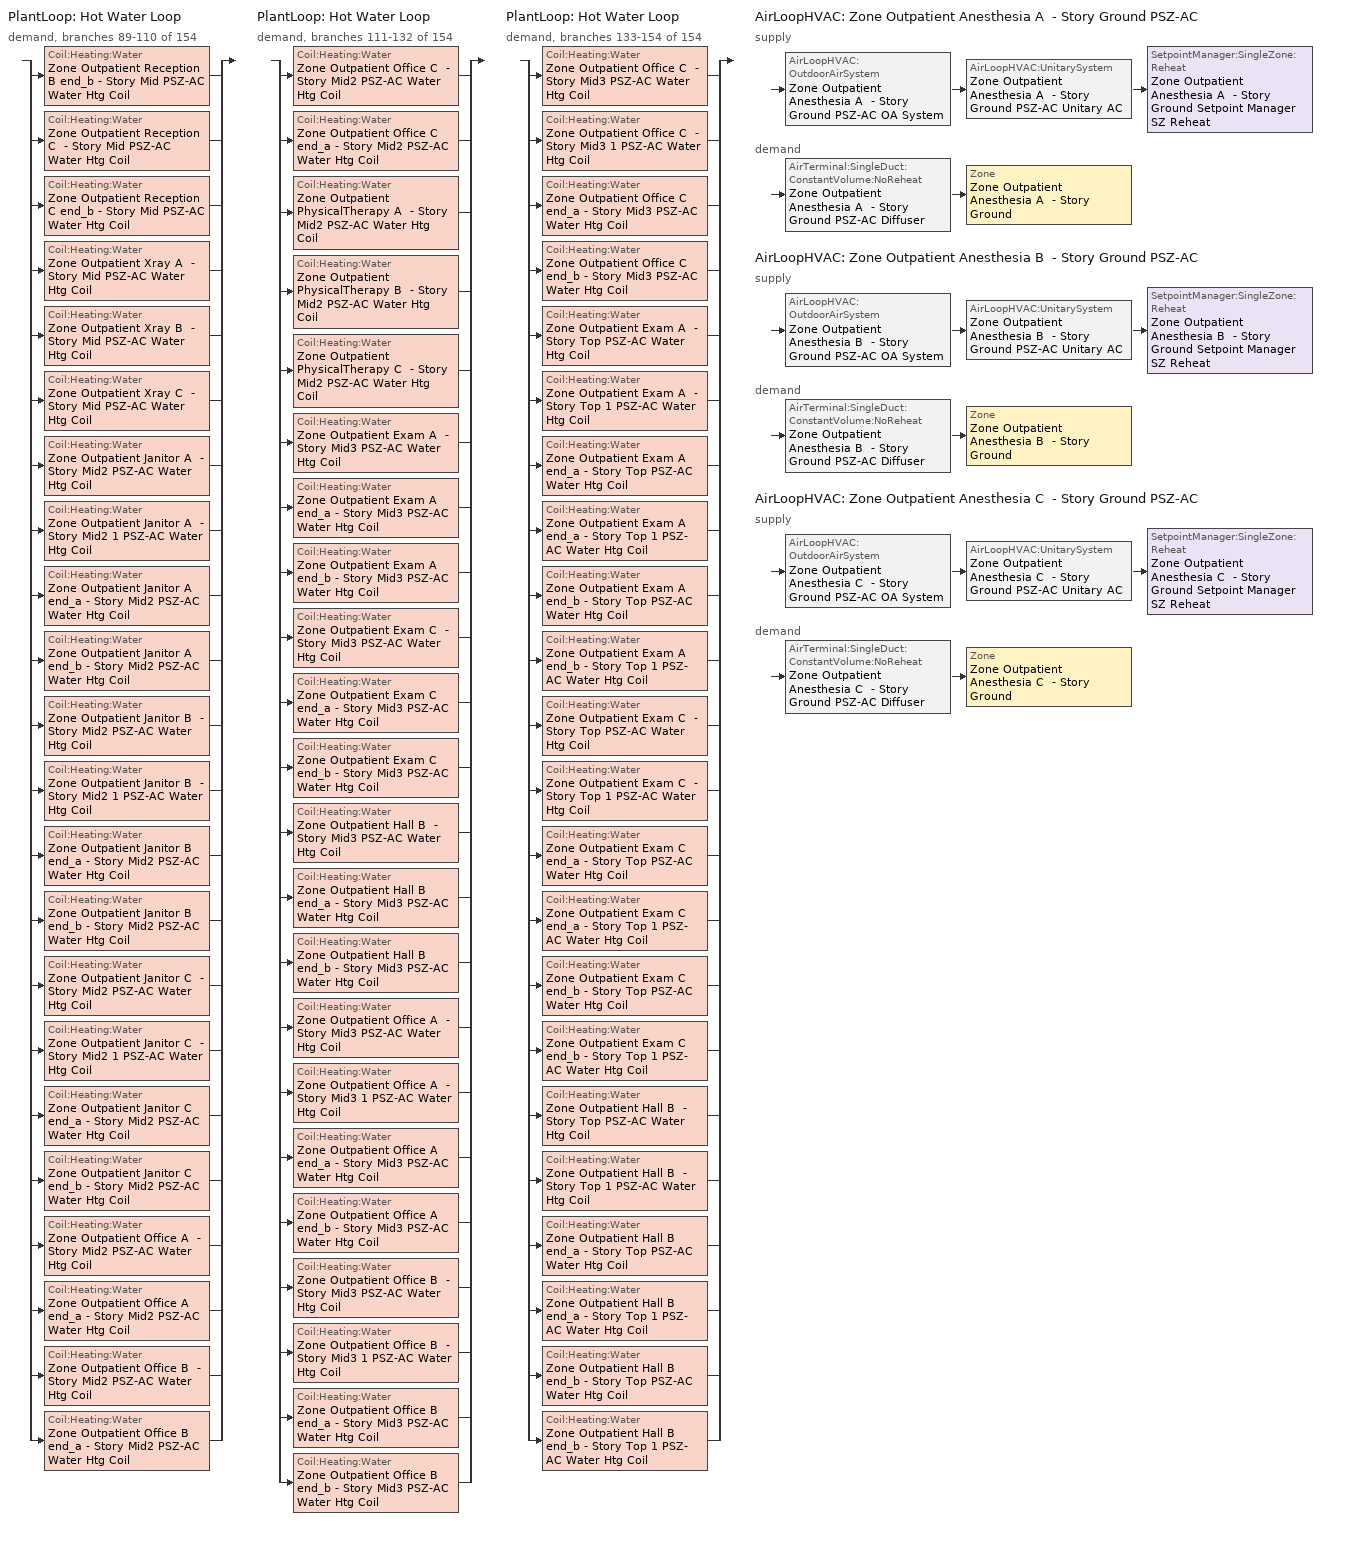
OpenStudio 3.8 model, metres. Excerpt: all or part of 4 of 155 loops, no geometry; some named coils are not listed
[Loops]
PlantLoop 'Hot Water Loop'
 demand, branches 89-110 of 154: split
  | Coil:Heating:Water 'Zone Outpatient Reception B end_b - Story Mid PSZ-AC Water Htg Coil'
  | Coil:Heating:Water 'Zone Outpatient Reception C  - Story Mid PSZ-AC Water Htg Coil'
  | Coil:Heating:Water 'Zone Outpatient Reception C end_b - Story Mid PSZ-AC Water Htg Coil'
  | Coil:Heating:Water 'Zone Outpatient Xray A  - Story Mid PSZ-AC Water Htg Coil'
  | Coil:Heating:Water 'Zone Outpatient Xray B  - Story Mid PSZ-AC Water Htg Coil'
  | Coil:Heating:Water 'Zone Outpatient Xray C  - Story Mid PSZ-AC Water Htg Coil'
  | Coil:Heating:Water 'Zone Outpatient Janitor A  - Story Mid2 PSZ-AC Water Htg Coil'
  | Coil:Heating:Water 'Zone Outpatient Janitor A  - Story Mid2 1 PSZ-AC Water Htg Coil'
  | Coil:Heating:Water 'Zone Outpatient Janitor A end_a - Story Mid2 PSZ-AC Water Htg Coil'
  | Coil:Heating:Water 'Zone Outpatient Janitor A end_b - Story Mid2 PSZ-AC Water Htg Coil'
  | Coil:Heating:Water 'Zone Outpatient Janitor B  - Story Mid2 PSZ-AC Water Htg Coil'
  | Coil:Heating:Water 'Zone Outpatient Janitor B  - Story Mid2 1 PSZ-AC Water Htg Coil'
  | Coil:Heating:Water 'Zone Outpatient Janitor B end_a - Story Mid2 PSZ-AC Water Htg Coil'
  | Coil:Heating:Water 'Zone Outpatient Janitor B end_b - Story Mid2 PSZ-AC Water Htg Coil'
  | Coil:Heating:Water 'Zone Outpatient Janitor C  - Story Mid2 PSZ-AC Water Htg Coil'
  | Coil:Heating:Water 'Zone Outpatient Janitor C  - Story Mid2 1 PSZ-AC Water Htg Coil'
  | Coil:Heating:Water 'Zone Outpatient Janitor C end_a - Story Mid2 PSZ-AC Water Htg Coil'
  | Coil:Heating:Water 'Zone Outpatient Janitor C end_b - Story Mid2 PSZ-AC Water Htg Coil'
  | Coil:Heating:Water 'Zone Outpatient Office A  - Story Mid2 PSZ-AC Water Htg Coil'
  | Coil:Heating:Water 'Zone Outpatient Office A end_a - Story Mid2 PSZ-AC Water Htg Coil'
  | Coil:Heating:Water 'Zone Outpatient Office B  - Story Mid2 PSZ-AC Water Htg Coil'
  | Coil:Heating:Water 'Zone Outpatient Office B end_a - Story Mid2 PSZ-AC Water Htg Coil'
PlantLoop 'Hot Water Loop'
 demand, branches 111-132 of 154: split
  | Coil:Heating:Water 'Zone Outpatient Office C  - Story Mid2 PSZ-AC Water Htg Coil'
  | Coil:Heating:Water 'Zone Outpatient Office C end_a - Story Mid2 PSZ-AC Water Htg Coil'
  | Coil:Heating:Water 'Zone Outpatient PhysicalTherapy A  - Story Mid2 PSZ-AC Water Htg Coil'
  | Coil:Heating:Water 'Zone Outpatient PhysicalTherapy B  - Story Mid2 PSZ-AC Water Htg Coil'
  | Coil:Heating:Water 'Zone Outpatient PhysicalTherapy C  - Story Mid2 PSZ-AC Water Htg Coil'
  | Coil:Heating:Water 'Zone Outpatient Exam A  - Story Mid3 PSZ-AC Water Htg Coil'
  | Coil:Heating:Water 'Zone Outpatient Exam A end_a - Story Mid3 PSZ-AC Water Htg Coil'
  | Coil:Heating:Water 'Zone Outpatient Exam A end_b - Story Mid3 PSZ-AC Water Htg Coil'
  | Coil:Heating:Water 'Zone Outpatient Exam C  - Story Mid3 PSZ-AC Water Htg Coil'
  | Coil:Heating:Water 'Zone Outpatient Exam C end_a - Story Mid3 PSZ-AC Water Htg Coil'
  | Coil:Heating:Water 'Zone Outpatient Exam C end_b - Story Mid3 PSZ-AC Water Htg Coil'
  | Coil:Heating:Water 'Zone Outpatient Hall B  - Story Mid3 PSZ-AC Water Htg Coil'
  | Coil:Heating:Water 'Zone Outpatient Hall B end_a - Story Mid3 PSZ-AC Water Htg Coil'
  | Coil:Heating:Water 'Zone Outpatient Hall B end_b - Story Mid3 PSZ-AC Water Htg Coil'
  | Coil:Heating:Water 'Zone Outpatient Office A  - Story Mid3 PSZ-AC Water Htg Coil'
  | Coil:Heating:Water 'Zone Outpatient Office A  - Story Mid3 1 PSZ-AC Water Htg Coil'
  | Coil:Heating:Water 'Zone Outpatient Office A end_a - Story Mid3 PSZ-AC Water Htg Coil'
  | Coil:Heating:Water 'Zone Outpatient Office A end_b - Story Mid3 PSZ-AC Water Htg Coil'
  | Coil:Heating:Water 'Zone Outpatient Office B  - Story Mid3 PSZ-AC Water Htg Coil'
  | Coil:Heating:Water 'Zone Outpatient Office B  - Story Mid3 1 PSZ-AC Water Htg Coil'
  | Coil:Heating:Water 'Zone Outpatient Office B end_a - Story Mid3 PSZ-AC Water Htg Coil'
  | Coil:Heating:Water 'Zone Outpatient Office B end_b - Story Mid3 PSZ-AC Water Htg Coil'
PlantLoop 'Hot Water Loop'
 demand, branches 133-154 of 154: split
  | Coil:Heating:Water 'Zone Outpatient Office C  - Story Mid3 PSZ-AC Water Htg Coil'
  | Coil:Heating:Water 'Zone Outpatient Office C  - Story Mid3 1 PSZ-AC Water Htg Coil'
  | Coil:Heating:Water 'Zone Outpatient Office C end_a - Story Mid3 PSZ-AC Water Htg Coil'
  | Coil:Heating:Water 'Zone Outpatient Office C end_b - Story Mid3 PSZ-AC Water Htg Coil'
  | Coil:Heating:Water 'Zone Outpatient Exam A  - Story Top PSZ-AC Water Htg Coil'
  | Coil:Heating:Water 'Zone Outpatient Exam A  - Story Top 1 PSZ-AC Water Htg Coil'
  | Coil:Heating:Water 'Zone Outpatient Exam A end_a - Story Top PSZ-AC Water Htg Coil'
  | Coil:Heating:Water 'Zone Outpatient Exam A end_a - Story Top 1 PSZ-AC Water Htg Coil'
  | Coil:Heating:Water 'Zone Outpatient Exam A end_b - Story Top PSZ-AC Water Htg Coil'
  | Coil:Heating:Water 'Zone Outpatient Exam A end_b - Story Top 1 PSZ-AC Water Htg Coil'
  | Coil:Heating:Water 'Zone Outpatient Exam C  - Story Top PSZ-AC Water Htg Coil'
  | Coil:Heating:Water 'Zone Outpatient Exam C  - Story Top 1 PSZ-AC Water Htg Coil'
  | Coil:Heating:Water 'Zone Outpatient Exam C end_a - Story Top PSZ-AC Water Htg Coil'
  | Coil:Heating:Water 'Zone Outpatient Exam C end_a - Story Top 1 PSZ-AC Water Htg Coil'
  | Coil:Heating:Water 'Zone Outpatient Exam C end_b - Story Top PSZ-AC Water Htg Coil'
  | Coil:Heating:Water 'Zone Outpatient Exam C end_b - Story Top 1 PSZ-AC Water Htg Coil'
  | Coil:Heating:Water 'Zone Outpatient Hall B  - Story Top PSZ-AC Water Htg Coil'
  | Coil:Heating:Water 'Zone Outpatient Hall B  - Story Top 1 PSZ-AC Water Htg Coil'
  | Coil:Heating:Water 'Zone Outpatient Hall B end_a - Story Top PSZ-AC Water Htg Coil'
  | Coil:Heating:Water 'Zone Outpatient Hall B end_a - Story Top 1 PSZ-AC Water Htg Coil'
  | Coil:Heating:Water 'Zone Outpatient Hall B end_b - Story Top PSZ-AC Water Htg Coil'
  | Coil:Heating:Water 'Zone Outpatient Hall B end_b - Story Top 1 PSZ-AC Water Htg Coil'
AirLoopHVAC 'Zone Outpatient Anesthesia A  - Story Ground PSZ-AC'
 supply: AirLoopHVAC:OutdoorAirSystem 'Zone Outpatient Anesthesia A  - Story Ground PSZ-AC OA System' > AirLoopHVAC:UnitarySystem 'Zone Outpatient Anesthesia A  - Story Ground PSZ-AC Unitary AC' > SetpointManager:SingleZone:Reheat 'Zone Outpatient Anesthesia A  - Story Ground Setpoint Manager SZ Reheat'
 demand: AirTerminal:SingleDuct:ConstantVolume:NoReheat 'Zone Outpatient Anesthesia A  - Story Ground PSZ-AC Diffuser' > Zone 'Zone Outpatient Anesthesia A  - Story Ground'
AirLoopHVAC 'Zone Outpatient Anesthesia B  - Story Ground PSZ-AC'
 supply: AirLoopHVAC:OutdoorAirSystem 'Zone Outpatient Anesthesia B  - Story Ground PSZ-AC OA System' > AirLoopHVAC:UnitarySystem 'Zone Outpatient Anesthesia B  - Story Ground PSZ-AC Unitary AC' > SetpointManager:SingleZone:Reheat 'Zone Outpatient Anesthesia B  - Story Ground Setpoint Manager SZ Reheat'
 demand: AirTerminal:SingleDuct:ConstantVolume:NoReheat 'Zone Outpatient Anesthesia B  - Story Ground PSZ-AC Diffuser' > Zone 'Zone Outpatient Anesthesia B  - Story Ground'
AirLoopHVAC 'Zone Outpatient Anesthesia C  - Story Ground PSZ-AC'
 supply: AirLoopHVAC:OutdoorAirSystem 'Zone Outpatient Anesthesia C  - Story Ground PSZ-AC OA System' > AirLoopHVAC:UnitarySystem 'Zone Outpatient Anesthesia C  - Story Ground PSZ-AC Unitary AC' > SetpointManager:SingleZone:Reheat 'Zone Outpatient Anesthesia C  - Story Ground Setpoint Manager SZ Reheat'
 demand: AirTerminal:SingleDuct:ConstantVolume:NoReheat 'Zone Outpatient Anesthesia C  - Story Ground PSZ-AC Diffuser' > Zone 'Zone Outpatient Anesthesia C  - Story Ground'
[SizingPeriod:DesignDay] Barometric Pressure {Pa}=100762; Wind Speed {m/s}=4.4; Wind Direction {deg}=280; Rain Indicator=No; Snow Indicator=No; Day of Month=21; Day Type=SummerDesignDay; Daylight Saving Time Indicator=No; Humidity Condition Type=Wetbulb; Dry-Bulb Temperature Range Modifier Type=DefaultMultipliers; Solar Model Indicator=ASHRAETau
Name | Maximum Dry-Bulb Temperature {C} | Daily Dry-Bulb Temperature Range {deltaC} | Month | Wetbulb or DewPoint at Maximum Dry-Bulb {C} | ASHRAE Clear Sky Optical Depth for Beam Irradiance | ASHRAE Clear Sky Optical Depth for Diffuse Irradiance
Baltimore Washingto October .4% Condns DB=>MCWB 1 | 28.9 | 11.1 | 10 | 21 | 0.353 | 2.473
Baltimore Washingto September .4% Condns DB=>MCWB 1 | 32.9 | 10.2 | 9 | 22 | 0.405 | 2.323
[Sizing:Zone] Zone Cooling Design Supply Air Temperature Input Method=SupplyAirTemperature; Zone Cooling Design Supply Air Temperature {C}=12.7778; Zone Cooling Design Supply Air Temperature Difference {deltaC}=11.11; Zone Heating Design Supply Air Temperature Input Method=SupplyAirTemperature; Zone Heating Design Supply Air Temperature {C}=50; Zone Heating Design Supply Air Temperature Difference {deltaC}=11.11; Zone Cooling Design Supply Air Humidity Ratio {kg-H2O/kg-air}=0.0085; Zone Heating Design Supply Air Humidity Ratio {kg-H2O/kg-air}=0.008; Cooling Design Air Flow Method=DesignDay; Heating Design Air Flow Method=DesignDay; Account for Dedicated Outdoor Air System=No; Dedicated Outdoor Air System Control Strategy=NeutralSupplyAir; Dedicated Outdoor Air Low Setpoint Temperature for Design {C}=autosize; Dedicated Outdoor Air High Setpoint Temperature for Design {C}=autosize; Zone Load Sizing Method=Sensible Load Only No Latent Load; Zone Latent Cooling Design Supply Air Humidity Ratio Input Method=HumidityRatioDifference; Zone Cooling Design Supply Air Humidity Ratio Difference {kgWater/kgDryAir}=0.005; Zone Latent Heating Design Supply Air Humidity Ratio Input Method=HumidityRatioDifference; Zone Humidification Design Supply Air Humidity Ratio Difference {kgWater/kgDryAir}=0.005
Zone Outpatient Anesthesia A  - Story Ground; Zone Outpatient Anesthesia B  - Story Ground; Zone Outpatient Anesthesia C  - Story Ground
[Zone equipment]
Zone Outpatient Anesthesia A  - Story Ground: Zone Outpatient Anesthesia A  - Story Ground Exhaust Fan, Zone Outpatient Anesthesia A  - Story Ground PSZ-AC Diffuser
Zone Outpatient Anesthesia B  - Story Ground: Zone Outpatient Anesthesia B  - Story Ground Exhaust Fan, Zone Outpatient Anesthesia B  - Story Ground PSZ-AC Diffuser
Zone Outpatient Anesthesia C  - Story Ground: Zone Outpatient Anesthesia C  - Story Ground Exhaust Fan, Zone Outpatient Anesthesia C  - Story Ground PSZ-AC Diffuser
[Fan:ZoneExhaust] Availability Schedule=OutPatientHealthCare Hours_of_operation; Fan Total Efficiency=0.0660786; Pressure Rise {Pa}=124.544; Flow Fraction Schedule=OutPatientHealthCare Hours_of_operation; System Availability Manager Coupling Mode=Decoupled
Name | Maximum Flow Rate {m3/s}
Zone Outpatient Anesthesia A  - Story Ground Exhaust Fan; Zone Outpatient Anesthesia C  - Story Ground Exhaust Fan | 0.0228877
Zone Outpatient Anesthesia B  - Story Ground Exhaust Fan | 0.0211675
[AirLoopHVAC] Design Return Air Flow Fraction of Supply Air Flow=1
Name | Availability Schedule | Design Supply Air Flow Rate {m3/s}
Zone Outpatient Anesthesia A  - Story Ground PSZ-AC | Zone Outpatient Anesthesia A  - Story Ground PSZ-AC Occ Sch | 0.0177217
Zone Outpatient Anesthesia B  - Story Ground PSZ-AC | Zone Outpatient Anesthesia B  - Story Ground PSZ-AC Occ Sch | 0.0163921
Zone Outpatient Anesthesia C  - Story Ground PSZ-AC | Zone Outpatient Anesthesia C  - Story Ground PSZ-AC Occ Sch | 0.0177217
[Sizing:System] Type of Load to Size On=Sensible; Central Heating Maximum System Air Flow Ratio=1; Preheat Design Temperature {C}=7.22222; Preheat Design Humidity Ratio {kg-H2O/kg-Air}=0.008; Precool Design Temperature {C}=12.7778; Precool Design Humidity Ratio {kg-H2O/kg-Air}=0.008; Central Cooling Design Supply Air Temperature {C}=12.7778; Central Heating Design Supply Air Temperature {C}=50; Sizing Option=Coincident; 100% Outdoor Air in Cooling=No; 100% Outdoor Air in Heating=No; Central Cooling Design Supply Air Humidity Ratio {kg-H2O/kg-Air}=0.0085; Central Heating Design Supply Air Humidity Ratio {kg-H2O/kg-Air}=0.008; Cooling Design Air Flow Method=DesignDay; Heating Design Air Flow Method=DesignDay; System Outdoor Air Method=ZoneSum; Zone Maximum Outdoor Air Fraction=1; Cooling Supply Air Flow Rate Per Floor Area {m3/s-m2}=0.00996765; Cooling Fraction of Autosized Cooling Supply Air Flow Rate=1; Cooling Supply Air Flow Rate Per Unit Cooling Capacity {m3/s-W}=3.94755e-05; Heating Supply Air Flow Rate Per Floor Area {m3/s-m2}=0.00996765; Heating Fraction of Autosized Heating Supply Air Flow Rate=1; Heating Fraction of Autosized Cooling Supply Air Flow Rate=1; Heating Supply Air Flow Rate Per Unit Heating Capacity {m3/s-W}=3.15882e-05; Cooling Design Capacity Method=CoolingDesignCapacity; Cooling Design Capacity Per Floor Area {W/m2}=234.7; Fraction of Autosized Cooling Design Capacity=1; Heating Design Capacity Method=HeatingDesignCapacity; Heating Design Capacity Per Floor Area {W/m2}=157; Fraction of Autosized Heating Design Capacity=1; Central Cooling Capacity Control Method=OnOff; Occupant Diversity=1
Name | Design Outdoor Air Flow Rate {m3/s} | Cooling Design Capacity {W} | Heating Design Capacity {W}
Zone Outpatient Anesthesia A  - Story Ground PSZ-AC; Zone Outpatient Anesthesia C  - Story Ground PSZ-AC | 0.0177217 | 313.32 | 557.76
Zone Outpatient Anesthesia B  - Story Ground PSZ-AC | 0.0163921 | 289.91 | 515.84
[SetpointManager:SingleZone:Reheat] Minimum Supply Air Temperature {C}=12.7778; Maximum Supply Air Temperature {C}=50
Name | Control Zone | Setpoint Node or NodeList
Zone Outpatient Anesthesia A  - Story Ground Setpoint Manager SZ Reheat | Zone Outpatient Anesthesia A  - Story Ground | Zone Outpatient Anesthesia A  - Story Ground PSZ-AC Supply Outlet Node
Zone Outpatient Anesthesia B  - Story Ground Setpoint Manager SZ Reheat | Zone Outpatient Anesthesia B  - Story Ground | Zone Outpatient Anesthesia B  - Story Ground PSZ-AC Supply Outlet Node
Zone Outpatient Anesthesia C  - Story Ground Setpoint Manager SZ Reheat | Zone Outpatient Anesthesia C  - Story Ground | Zone Outpatient Anesthesia C  - Story Ground PSZ-AC Supply Outlet Node
[Coil:Heating:Water] Availability Schedule=Always On Discrete; Rated Inlet Water Temperature {C}=82.2222; Rated Inlet Air Temperature {C}=7.22222; Rated Outlet Water Temperature {C}=71.1111; Rated Outlet Air Temperature {C}=50
Name | U-Factor Times Area Value {W/K} | Maximum Water Flow Rate {m3/s} | Rated Capacity {W}
Zone Outpatient Reception B end_b - Story Mid PSZ-AC Water Htg Coil | 282.671 | 0.000269315 | 12312.7
Zone Outpatient Reception C  - Story Mid PSZ-AC Water Htg Coil | 154.306 | 0.000147372 | 6737.66
Zone Outpatient Reception C end_b - Story Mid PSZ-AC Water Htg Coil | 207.597 | 0.000191482 | 8754.34
Zone Outpatient Xray A  - Story Mid PSZ-AC Water Htg Coil; Zone Outpatient Xray C  - Story Mid PSZ-AC Water Htg Coil | 177.021 | 0.000166404 | 7607.77
Zone Outpatient Xray B  - Story Mid PSZ-AC Water Htg Coil | 164.38 | 0.00015448 | 7062.62
Zone Outpatient Janitor A  - Story Mid2 PSZ-AC Water Htg Coil | 113.915 | 9.77251e-05 | 4467.87
Zone Outpatient Janitor A  - Story Mid2 1 PSZ-AC Water Htg Coil; Zone Outpatient Janitor C  - Story Mid2 1 PSZ-AC Water Htg Coil | 25.8613 | 2.21541e-05 | 1012.86
Zone Outpatient Janitor A end_a - Story Mid2 PSZ-AC Water Htg Coil; Zone Outpatient Janitor C end_a - Story Mid2 PSZ-AC Water Htg Coil | 38.2288 | 3.28226e-05 | 1500.61
Zone Outpatient Janitor A end_b - Story Mid2 PSZ-AC Water Htg Coil; Zone Outpatient Janitor C end_b - Story Mid2 PSZ-AC Water Htg Coil | 89.7209 | 7.70332e-05 | 3521.87
Zone Outpatient Janitor B  - Story Mid2 PSZ-AC Water Htg Coil | 133.422 | 0.00011444 | 5232.06
Zone Outpatient Janitor B  - Story Mid2 1 PSZ-AC Water Htg Coil | 24.047 | 2.05999e-05 | 941.801
Zone Outpatient Janitor B end_a - Story Mid2 PSZ-AC Water Htg Coil | 35.5448 | 3.05184e-05 | 1395.26
Zone Outpatient Janitor B end_b - Story Mid2 PSZ-AC Water Htg Coil | 83.4605 | 7.16588e-05 | 3276.15
Zone Outpatient Janitor C  - Story Mid2 PSZ-AC Water Htg Coil | 106.145 | 9.106e-05 | 4163.16
Zone Outpatient Office A  - Story Mid2 PSZ-AC Water Htg Coil | 586.818 | 0.000516815 | 23628.2
Zone Outpatient Office A end_a - Story Mid2 PSZ-AC Water Htg Coil | 147.375 | 0.00012918 | 5905.96
Zone Outpatient Office B  - Story Mid2 PSZ-AC Water Htg Coil | 455.687 | 0.000411833 | 18828.5
Zone Outpatient Office B end_a - Story Mid2 PSZ-AC Water Htg Coil | 126.311 | 0.000112831 | 5158.51
Zone Outpatient Office C  - Story Mid2 PSZ-AC Water Htg Coil | 579.084 | 0.000510182 | 23324.9
Zone Outpatient Office C end_a - Story Mid2 PSZ-AC Water Htg Coil | 141.463 | 0.000124112 | 5674.27
Zone Outpatient PhysicalTherapy A  - Story Mid2 PSZ-AC Water Htg Coil; Zone Outpatient PhysicalTherapy C  - Story Mid2 PSZ-AC Water Htg Coil | 37.607 | 3.69248e-05 | 1688.16
Zone Outpatient PhysicalTherapy B  - Story Mid2 PSZ-AC Water Htg Coil | 34.7932 | 3.41604e-05 | 1561.77
Zone Outpatient Exam A  - Story Mid3 PSZ-AC Water Htg Coil | 530.874 | 0.000476718 | 21795
Zone Outpatient Exam A end_a - Story Mid3 PSZ-AC Water Htg Coil | 157.494 | 0.000140688 | 6432.1
Zone Outpatient Exam A end_b - Story Mid3 PSZ-AC Water Htg Coil | 166.283 | 0.000148203 | 6775.68
Zone Outpatient Exam C  - Story Mid3 PSZ-AC Water Htg Coil | 516.234 | 0.000464203 | 21222.8
Zone Outpatient Exam C end_a - Story Mid3 PSZ-AC Water Htg Coil | 150.6 | 0.000134795 | 6162.68
Zone Outpatient Exam C end_b - Story Mid3 PSZ-AC Water Htg Coil | 158.994 | 0.000141971 | 6490.74
Zone Outpatient Hall B  - Story Mid3 PSZ-AC Water Htg Coil | 393.209 | 0.00034995 | 15999.3
Zone Outpatient Hall B end_a - Story Mid3 PSZ-AC Water Htg Coil | 148.46 | 0.00013091 | 5985.06
Zone Outpatient Hall B end_b - Story Mid3 PSZ-AC Water Htg Coil | 253.934 | 0.000221413 | 10122.7
Zone Outpatient Office A  - Story Mid3 PSZ-AC Water Htg Coil | 96.6427 | 8.49913e-05 | 3885.7
Zone Outpatient Office A  - Story Mid3 1 PSZ-AC Water Htg Coil; Zone Outpatient Office C  - Story Mid3 1 PSZ-AC Water Htg Coil | 96.5244 | 8.73444e-05 | 3993.28
Zone Outpatient Office A end_a - Story Mid3 PSZ-AC Water Htg Coil; Zone Outpatient Office C end_a - Story Mid3 PSZ-AC Water Htg Coil | 79.2906 | 7.09072e-05 | 3241.79
Zone Outpatient Office A end_b - Story Mid3 PSZ-AC Water Htg Coil; Zone Outpatient Office C end_b - Story Mid3 PSZ-AC Water Htg Coil | 127.786 | 0.00011246 | 5141.55
Zone Outpatient Office B  - Story Mid3 PSZ-AC Water Htg Coil | 75.4263 | 6.78951e-05 | 3104.08
Zone Outpatient Office B  - Story Mid3 1 PSZ-AC Water Htg Coil | 89.5307 | 8.10028e-05 | 3703.35
Zone Outpatient Office B end_a - Story Mid3 PSZ-AC Water Htg Coil | 73.5932 | 6.58028e-05 | 3008.42
Zone Outpatient Office B end_b - Story Mid3 PSZ-AC Water Htg Coil | 118.745 | 0.000104492 | 4777.25
Zone Outpatient Office C  - Story Mid3 PSZ-AC Water Htg Coil | 95.6322 | 8.41242e-05 | 3846.06
Zone Outpatient Exam A  - Story Top PSZ-AC Water Htg Coil | 712.769 | 0.000636715 | 29109.8
Zone Outpatient Exam A  - Story Top 1 PSZ-AC Water Htg Coil; Zone Outpatient Exam C  - Story Top 1 PSZ-AC Water Htg Coil | 116.984 | 0.000110286 | 5042.16
Zone Outpatient Exam A end_a - Story Top PSZ-AC Water Htg Coil | 174.405 | 0.000155133 | 7092.48
Zone Outpatient Exam A end_a - Story Top 1 PSZ-AC Water Htg Coil; Zone Outpatient Exam C end_a - Story Top 1 PSZ-AC Water Htg Coil | 84.8207 | 7.75875e-05 | 3547.21
Zone Outpatient Exam A end_b - Story Top PSZ-AC Water Htg Coil | 185.819 | 0.000164896 | 7538.85
Zone Outpatient Exam A end_b - Story Top 1 PSZ-AC Water Htg Coil; Zone Outpatient Exam C end_b - Story Top 1 PSZ-AC Water Htg Coil | 108.027 | 9.73932e-05 | 4452.7
Zone Outpatient Exam C  - Story Top PSZ-AC Water Htg Coil | 668.189 | 0.000598581 | 27366.4
Zone Outpatient Exam C end_a - Story Top PSZ-AC Water Htg Coil | 161.716 | 0.000144281 | 6596.37
Zone Outpatient Exam C end_b - Story Top PSZ-AC Water Htg Coil | 173.727 | 0.000154552 | 7065.94
Zone Outpatient Hall B  - Story Top PSZ-AC Water Htg Coil | 628.874 | 0.000555123 | 25379.6
Zone Outpatient Hall B  - Story Top 1 PSZ-AC Water Htg Coil | 177.462 | 0.000156701 | 7164.2
Zone Outpatient Hall B end_a - Story Top PSZ-AC Water Htg Coil | 195.18 | 0.000170811 | 7809.28
Zone Outpatient Hall B end_a - Story Top 1 PSZ-AC Water Htg Coil | 155.28 | 0.000135992 | 6217.39
Zone Outpatient Hall B end_b - Story Top PSZ-AC Water Htg Coil | 287.337 | 0.00024981 | 11421
Zone Outpatient Hall B end_b - Story Top 1 PSZ-AC Water Htg Coil | 234.012 | 0.00020348 | 9302.88
[Controller:WaterCoil] Action=Normal; Controller Convergence Tolerance {deltaC}=0.0001; Minimum Actuated Flow {m3/s}=0
Name | Water Coil
Zone Outpatient Reception B end_b - Story Mid PSZ-AC Water Htg Coil Controller | Zone Outpatient Reception B end_b - Story Mid PSZ-AC Water Htg Coil
Zone Outpatient Reception C  - Story Mid PSZ-AC Water Htg Coil Controller | Zone Outpatient Reception C  - Story Mid PSZ-AC Water Htg Coil
Zone Outpatient Reception C end_b - Story Mid PSZ-AC Water Htg Coil Controller | Zone Outpatient Reception C end_b - Story Mid PSZ-AC Water Htg Coil
Zone Outpatient Xray A  - Story Mid PSZ-AC Water Htg Coil Controller | Zone Outpatient Xray A  - Story Mid PSZ-AC Water Htg Coil
Zone Outpatient Xray B  - Story Mid PSZ-AC Water Htg Coil Controller | Zone Outpatient Xray B  - Story Mid PSZ-AC Water Htg Coil
Zone Outpatient Xray C  - Story Mid PSZ-AC Water Htg Coil Controller | Zone Outpatient Xray C  - Story Mid PSZ-AC Water Htg Coil
Zone Outpatient Janitor A  - Story Mid2 PSZ-AC Water Htg Coil Controller | Zone Outpatient Janitor A  - Story Mid2 PSZ-AC Water Htg Coil
Zone Outpatient Janitor A  - Story Mid2 1 PSZ-AC Water Htg Coil Controller | Zone Outpatient Janitor A  - Story Mid2 1 PSZ-AC Water Htg Coil
Zone Outpatient Janitor A end_a - Story Mid2 PSZ-AC Water Htg Coil Controller | Zone Outpatient Janitor A end_a - Story Mid2 PSZ-AC Water Htg Coil
Zone Outpatient Janitor A end_b - Story Mid2 PSZ-AC Water Htg Coil Controller | Zone Outpatient Janitor A end_b - Story Mid2 PSZ-AC Water Htg Coil
Zone Outpatient Janitor B  - Story Mid2 PSZ-AC Water Htg Coil Controller | Zone Outpatient Janitor B  - Story Mid2 PSZ-AC Water Htg Coil
Zone Outpatient Janitor B  - Story Mid2 1 PSZ-AC Water Htg Coil Controller | Zone Outpatient Janitor B  - Story Mid2 1 PSZ-AC Water Htg Coil
Zone Outpatient Janitor B end_a - Story Mid2 PSZ-AC Water Htg Coil Controller | Zone Outpatient Janitor B end_a - Story Mid2 PSZ-AC Water Htg Coil
Zone Outpatient Janitor B end_b - Story Mid2 PSZ-AC Water Htg Coil Controller | Zone Outpatient Janitor B end_b - Story Mid2 PSZ-AC Water Htg Coil
Zone Outpatient Janitor C  - Story Mid2 PSZ-AC Water Htg Coil Controller | Zone Outpatient Janitor C  - Story Mid2 PSZ-AC Water Htg Coil
Zone Outpatient Janitor C  - Story Mid2 1 PSZ-AC Water Htg Coil Controller | Zone Outpatient Janitor C  - Story Mid2 1 PSZ-AC Water Htg Coil
Zone Outpatient Janitor C end_a - Story Mid2 PSZ-AC Water Htg Coil Controller | Zone Outpatient Janitor C end_a - Story Mid2 PSZ-AC Water Htg Coil
Zone Outpatient Janitor C end_b - Story Mid2 PSZ-AC Water Htg Coil Controller | Zone Outpatient Janitor C end_b - Story Mid2 PSZ-AC Water Htg Coil
Zone Outpatient Office A  - Story Mid2 PSZ-AC Water Htg Coil Controller | Zone Outpatient Office A  - Story Mid2 PSZ-AC Water Htg Coil
Zone Outpatient Office A end_a - Story Mid2 PSZ-AC Water Htg Coil Controller | Zone Outpatient Office A end_a - Story Mid2 PSZ-AC Water Htg Coil
Zone Outpatient Office B  - Story Mid2 PSZ-AC Water Htg Coil Controller | Zone Outpatient Office B  - Story Mid2 PSZ-AC Water Htg Coil
Zone Outpatient Office B end_a - Story Mid2 PSZ-AC Water Htg Coil Controller | Zone Outpatient Office B end_a - Story Mid2 PSZ-AC Water Htg Coil
Zone Outpatient Office C  - Story Mid2 PSZ-AC Water Htg Coil Controller | Zone Outpatient Office C  - Story Mid2 PSZ-AC Water Htg Coil
Zone Outpatient Office C end_a - Story Mid2 PSZ-AC Water Htg Coil Controller | Zone Outpatient Office C end_a - Story Mid2 PSZ-AC Water Htg Coil
Zone Outpatient PhysicalTherapy A  - Story Mid2 PSZ-AC Water Htg Coil Controller | Zone Outpatient PhysicalTherapy A  - Story Mid2 PSZ-AC Water Htg Coil
Zone Outpatient PhysicalTherapy B  - Story Mid2 PSZ-AC Water Htg Coil Controller | Zone Outpatient PhysicalTherapy B  - Story Mid2 PSZ-AC Water Htg Coil
Zone Outpatient PhysicalTherapy C  - Story Mid2 PSZ-AC Water Htg Coil Controller | Zone Outpatient PhysicalTherapy C  - Story Mid2 PSZ-AC Water Htg Coil
Zone Outpatient Exam A  - Story Mid3 PSZ-AC Water Htg Coil Controller | Zone Outpatient Exam A  - Story Mid3 PSZ-AC Water Htg Coil
Zone Outpatient Exam A end_a - Story Mid3 PSZ-AC Water Htg Coil Controller | Zone Outpatient Exam A end_a - Story Mid3 PSZ-AC Water Htg Coil
Zone Outpatient Exam A end_b - Story Mid3 PSZ-AC Water Htg Coil Controller | Zone Outpatient Exam A end_b - Story Mid3 PSZ-AC Water Htg Coil
Zone Outpatient Exam C  - Story Mid3 PSZ-AC Water Htg Coil Controller | Zone Outpatient Exam C  - Story Mid3 PSZ-AC Water Htg Coil
Zone Outpatient Exam C end_a - Story Mid3 PSZ-AC Water Htg Coil Controller | Zone Outpatient Exam C end_a - Story Mid3 PSZ-AC Water Htg Coil
Zone Outpatient Exam C end_b - Story Mid3 PSZ-AC Water Htg Coil Controller | Zone Outpatient Exam C end_b - Story Mid3 PSZ-AC Water Htg Coil
Zone Outpatient Hall B  - Story Mid3 PSZ-AC Water Htg Coil Controller | Zone Outpatient Hall B  - Story Mid3 PSZ-AC Water Htg Coil
Zone Outpatient Hall B end_a - Story Mid3 PSZ-AC Water Htg Coil Controller | Zone Outpatient Hall B end_a - Story Mid3 PSZ-AC Water Htg Coil
Zone Outpatient Hall B end_b - Story Mid3 PSZ-AC Water Htg Coil Controller | Zone Outpatient Hall B end_b - Story Mid3 PSZ-AC Water Htg Coil
Zone Outpatient Office A  - Story Mid3 PSZ-AC Water Htg Coil Controller | Zone Outpatient Office A  - Story Mid3 PSZ-AC Water Htg Coil
Zone Outpatient Office A  - Story Mid3 1 PSZ-AC Water Htg Coil Controller | Zone Outpatient Office A  - Story Mid3 1 PSZ-AC Water Htg Coil
Zone Outpatient Office A end_a - Story Mid3 PSZ-AC Water Htg Coil Controller | Zone Outpatient Office A end_a - Story Mid3 PSZ-AC Water Htg Coil
Zone Outpatient Office A end_b - Story Mid3 PSZ-AC Water Htg Coil Controller | Zone Outpatient Office A end_b - Story Mid3 PSZ-AC Water Htg Coil
Zone Outpatient Office B  - Story Mid3 PSZ-AC Water Htg Coil Controller | Zone Outpatient Office B  - Story Mid3 PSZ-AC Water Htg Coil
Zone Outpatient Office B  - Story Mid3 1 PSZ-AC Water Htg Coil Controller | Zone Outpatient Office B  - Story Mid3 1 PSZ-AC Water Htg Coil
Zone Outpatient Office B end_a - Story Mid3 PSZ-AC Water Htg Coil Controller | Zone Outpatient Office B end_a - Story Mid3 PSZ-AC Water Htg Coil
Zone Outpatient Office B end_b - Story Mid3 PSZ-AC Water Htg Coil Controller | Zone Outpatient Office B end_b - Story Mid3 PSZ-AC Water Htg Coil
Zone Outpatient Office C  - Story Mid3 PSZ-AC Water Htg Coil Controller | Zone Outpatient Office C  - Story Mid3 PSZ-AC Water Htg Coil
Zone Outpatient Office C  - Story Mid3 1 PSZ-AC Water Htg Coil Controller | Zone Outpatient Office C  - Story Mid3 1 PSZ-AC Water Htg Coil
Zone Outpatient Office C end_a - Story Mid3 PSZ-AC Water Htg Coil Controller | Zone Outpatient Office C end_a - Story Mid3 PSZ-AC Water Htg Coil
Zone Outpatient Office C end_b - Story Mid3 PSZ-AC Water Htg Coil Controller | Zone Outpatient Office C end_b - Story Mid3 PSZ-AC Water Htg Coil
Zone Outpatient Exam A  - Story Top PSZ-AC Water Htg Coil Controller | Zone Outpatient Exam A  - Story Top PSZ-AC Water Htg Coil
Zone Outpatient Exam A  - Story Top 1 PSZ-AC Water Htg Coil Controller | Zone Outpatient Exam A  - Story Top 1 PSZ-AC Water Htg Coil
Zone Outpatient Exam A end_a - Story Top PSZ-AC Water Htg Coil Controller | Zone Outpatient Exam A end_a - Story Top PSZ-AC Water Htg Coil
Zone Outpatient Exam A end_a - Story Top 1 PSZ-AC Water Htg Coil Controller | Zone Outpatient Exam A end_a - Story Top 1 PSZ-AC Water Htg Coil
Zone Outpatient Exam A end_b - Story Top PSZ-AC Water Htg Coil Controller | Zone Outpatient Exam A end_b - Story Top PSZ-AC Water Htg Coil
Zone Outpatient Exam A end_b - Story Top 1 PSZ-AC Water Htg Coil Controller | Zone Outpatient Exam A end_b - Story Top 1 PSZ-AC Water Htg Coil
Zone Outpatient Exam C  - Story Top PSZ-AC Water Htg Coil Controller | Zone Outpatient Exam C  - Story Top PSZ-AC Water Htg Coil
Zone Outpatient Exam C  - Story Top 1 PSZ-AC Water Htg Coil Controller | Zone Outpatient Exam C  - Story Top 1 PSZ-AC Water Htg Coil
Zone Outpatient Exam C end_a - Story Top PSZ-AC Water Htg Coil Controller | Zone Outpatient Exam C end_a - Story Top PSZ-AC Water Htg Coil
Zone Outpatient Exam C end_a - Story Top 1 PSZ-AC Water Htg Coil Controller | Zone Outpatient Exam C end_a - Story Top 1 PSZ-AC Water Htg Coil
Zone Outpatient Exam C end_b - Story Top PSZ-AC Water Htg Coil Controller | Zone Outpatient Exam C end_b - Story Top PSZ-AC Water Htg Coil
Zone Outpatient Exam C end_b - Story Top 1 PSZ-AC Water Htg Coil Controller | Zone Outpatient Exam C end_b - Story Top 1 PSZ-AC Water Htg Coil
Zone Outpatient Hall B  - Story Top PSZ-AC Water Htg Coil Controller | Zone Outpatient Hall B  - Story Top PSZ-AC Water Htg Coil
Zone Outpatient Hall B  - Story Top 1 PSZ-AC Water Htg Coil Controller | Zone Outpatient Hall B  - Story Top 1 PSZ-AC Water Htg Coil
Zone Outpatient Hall B end_a - Story Top PSZ-AC Water Htg Coil Controller | Zone Outpatient Hall B end_a - Story Top PSZ-AC Water Htg Coil
Zone Outpatient Hall B end_a - Story Top 1 PSZ-AC Water Htg Coil Controller | Zone Outpatient Hall B end_a - Story Top 1 PSZ-AC Water Htg Coil
Zone Outpatient Hall B end_b - Story Top PSZ-AC Water Htg Coil Controller | Zone Outpatient Hall B end_b - Story Top PSZ-AC Water Htg Coil
Zone Outpatient Hall B end_b - Story Top 1 PSZ-AC Water Htg Coil Controller | Zone Outpatient Hall B end_b - Story Top 1 PSZ-AC Water Htg Coil
[Coil:Heating:Electric] Availability Schedule=Always On Discrete; Efficiency=1
Name | Nominal Capacity {W}
Zone Outpatient Anesthesia A  - Story Ground PSZ-AC Electric Backup Htg Coil; Zone Outpatient Anesthesia C  - Story Ground PSZ-AC Electric Backup Htg Coil | 1159.3
Zone Outpatient Anesthesia B  - Story Ground PSZ-AC Electric Backup Htg Coil | 1072.31
[Coil:Cooling:DX:SingleSpeed] Availability Schedule=Always On Discrete; Rated Sensible Heat Ratio=0.701083; Rated COP {W/W}=3.14722; Rated Evaporator Fan Power Per Volume Flow Rate 2017 {W/(m3/s)}=773.3; Rated Evaporator Fan Power Per Volume Flow Rate 2023 {W/(m3/s)}=934.4; Total Cooling Capacity Function of Temperature Curve=DOE Ref DX Clg Coil Cool-Cap-fT; Total Cooling Capacity Function of Flow Fraction Curve=DOE Ref DX Clg Coil Cool-CAP-fFlow; Energy Input Ratio Function of Temperature Curve=DOE Ref DX Clg Coil Cool-EIR-fT; Energy Input Ratio Function of Flow Fraction Curve=DOE Ref DX Clg Coil Cool-EIR-fFlow; Part Load Fraction Correlation Curve=DOE Ref DX Clg Coil Cool-PLF-fPLR; Minimum Outdoor Dry-Bulb Temperature for Compressor Operation {C}=-25; Nominal Time for Condensate Removal to Begin {s}=0; Ratio of Initial Moisture Evaporation Rate and Steady State Latent Capacity=0; Maximum Cycling Rate {cycles/hr}=0; Latent Capacity Time Constant {s}=0; Condenser Type=AirCooled; Evaporative Condenser Effectiveness=0.9; Evaporative Condenser Air Flow Rate {m3/s}=autosize; Evaporative Condenser Pump Rated Power Consumption {W}=autosize; Crankcase Heater Capacity {W}=0; Maximum Outdoor Dry-Bulb Temperature for Crankcase Heater Operation {C}=10; Basin Heater Capacity {W/K}=0; Basin Heater Setpoint Temperature {C}=2
Name | Rated Total Cooling Capacity {W} | Rated Air Flow Rate {m3/s}
Zone Outpatient Anesthesia A  - Story Ground PSZ-AC 1spd DX AC Clg Coil 1kBtu/hr 9.7SEER; Zone Outpatient Anesthesia C  - Story Ground PSZ-AC 1spd DX AC Clg Coil 1kBtu/hr 9.7SEER | 440.072 | 0.0177217
Zone Outpatient Anesthesia B  - Story Ground PSZ-AC 1spd DX AC Clg Coil 1kBtu/hr 9.7SEER | 407.055 | 0.0163921
[Fan:OnOff] Availability Schedule=Always On Discrete; Fan Total Efficiency=0.53625; Pressure Rise {Pa}=622.722; Motor Efficiency=0.825; Motor In Airstream Fraction=1
Name | Maximum Flow Rate {m3/s} | Fan Power Ratio Function of Speed Ratio Curve | Fan Efficiency Ratio Function of Speed Ratio Curve
Zone Outpatient Anesthesia A  - Story Ground PSZ-AC Fan | 0.0177217 | Fan On Off Power Curve | Fan On Off Efficiency Curve
Zone Outpatient Anesthesia B  - Story Ground PSZ-AC Fan | 0.0163921 | Fan On Off Power Curve 1 | Fan On Off Efficiency Curve 1
Zone Outpatient Anesthesia C  - Story Ground PSZ-AC Fan | 0.0177217 | Fan On Off Power Curve 2 | Fan On Off Efficiency Curve 2
[AirLoopHVAC:UnitarySystem] Control Type=Load; Dehumidification Control Type=None; Availability Schedule=Always On Discrete; Fan Placement=DrawThrough; DX Heating Coil Sizing Ratio=1; Use DOAS DX Cooling Coil=No; DOAS DX Cooling Coil Leaving Minimum Air Temperature {C}=2; Latent Load Control=SensibleOnlyLoadControl; Supply Air Flow Rate Method During Cooling Operation=SupplyAirFlowRate; Supply Air Flow Rate Method During Heating Operation=SupplyAirFlowRate; Supply Air Flow Rate Method When No Cooling or Heating is Required=None; No Load Supply Air Flow Rate Control Set To Low Speed=Yes; Maximum Supply Air Temperature {C}=50; Maximum Outdoor Dry-Bulb Temperature for Supplemental Heater Operation {C}=21; Ancilliary On-Cycle Electric Power {W}=0; Ancilliary Off-Cycle Electric Power {W}=0
Name | Controlling Zone or Thermostat Location | Supply Fan | Supply Air Fan Operating Mode Schedule | Heating Coil | Cooling Coil | Supplemental Heating Coil | Supply Air Flow Rate During Cooling Operation {m3/s} | Supply Air Flow Rate During Heating Operation {m3/s}
Zone Outpatient Anesthesia A  - Story Ground PSZ-AC Unitary AC | Zone Outpatient Anesthesia A  - Story Ground | Zone Outpatient Anesthesia A  - Story Ground PSZ-AC Fan | Zone Outpatient Anesthesia A  - Story Ground PSZ-AC_night_fancycle_schedule | Zone Outpatient Anesthesia A  - Story Ground PSZ-AC Water Htg Coil | Zone Outpatient Anesthesia A  - Story Ground PSZ-AC 1spd DX AC Clg Coil 1kBtu/hr 9.7SEER | Zone Outpatient Anesthesia A  - Story Ground PSZ-AC Electric Backup Htg Coil | 0.0177217 | 0.0177217
Zone Outpatient Anesthesia B  - Story Ground PSZ-AC Unitary AC | Zone Outpatient Anesthesia B  - Story Ground | Zone Outpatient Anesthesia B  - Story Ground PSZ-AC Fan | Zone Outpatient Anesthesia B  - Story Ground PSZ-AC_night_fancycle_schedule | Zone Outpatient Anesthesia B  - Story Ground PSZ-AC Water Htg Coil | Zone Outpatient Anesthesia B  - Story Ground PSZ-AC 1spd DX AC Clg Coil 1kBtu/hr 9.7SEER | Zone Outpatient Anesthesia B  - Story Ground PSZ-AC Electric Backup Htg Coil | 0.0163921 | 0.0163921
Zone Outpatient Anesthesia C  - Story Ground PSZ-AC Unitary AC | Zone Outpatient Anesthesia C  - Story Ground | Zone Outpatient Anesthesia C  - Story Ground PSZ-AC Fan | Zone Outpatient Anesthesia C  - Story Ground PSZ-AC_night_fancycle_schedule | Zone Outpatient Anesthesia C  - Story Ground PSZ-AC Water Htg Coil | Zone Outpatient Anesthesia C  - Story Ground PSZ-AC 1spd DX AC Clg Coil 1kBtu/hr 9.7SEER | Zone Outpatient Anesthesia C  - Story Ground PSZ-AC Electric Backup Htg Coil | 0.0177217 | 0.0177217
[Controller:OutdoorAir] Economizer Control Type=NoEconomizer; Economizer Control Action Type=ModulateFlow; Economizer Maximum Limit Dry-Bulb Temperature {C}=28; Economizer Maximum Limit Enthalpy {J/kg}=64000; Lockout Type=LockoutWithCompressor; Minimum Limit Type=FixedMinimum; High Humidity Control=No; Heat Recovery Bypass Control Type=BypassWhenWithinEconomizerLimits; Economizer Operation Staging=InterlockedWithMechanicalCooling
Name | Minimum Outdoor Air Flow Rate {m3/s} | Maximum Outdoor Air Flow Rate {m3/s} | Minimum Outdoor Air Schedule | Controller Mechanical Ventilation
Zone Outpatient Anesthesia A  - Story Ground PSZ-AC OA System Controller | 0.0077246 | 0.0177217 | Zone Outpatient Anesthesia A  - Story Ground PSZ-AC_night_novent_schedule | Controller Mechanical Ventilation 1
Zone Outpatient Anesthesia B  - Story Ground PSZ-AC OA System Controller | 0.00714403 | 0.0163921 | Zone Outpatient Anesthesia B  - Story Ground PSZ-AC_night_novent_schedule | Controller Mechanical Ventilation 2
Zone Outpatient Anesthesia C  - Story Ground PSZ-AC OA System Controller | 0.0077246 | 0.0177217 | Zone Outpatient Anesthesia C  - Story Ground PSZ-AC_night_novent_schedule | Controller Mechanical Ventilation 3
[Controller:MechanicalVentilation] Availability Schedule=Always On Discrete
Controller Mechanical Ventilation 1; Controller Mechanical Ventilation 2; Controller Mechanical Ventilation 3
[AirLoopHVAC:OutdoorAirSystem]
Name | Controller
Zone Outpatient Anesthesia A  - Story Ground PSZ-AC OA System | Zone Outpatient Anesthesia A  - Story Ground PSZ-AC OA System Controller
Zone Outpatient Anesthesia B  - Story Ground PSZ-AC OA System | Zone Outpatient Anesthesia B  - Story Ground PSZ-AC OA System Controller
Zone Outpatient Anesthesia C  - Story Ground PSZ-AC OA System | Zone Outpatient Anesthesia C  - Story Ground PSZ-AC OA System Controller
[AvailabilityManager:NightCycle] Applicability Schedule=Always On Discrete; Control Type=CycleOnAny; Thermostat Tolerance {deltaC}=1; Cycling Run Time {s}=1800
Availability Manager Night Cycle 150; Availability Manager Night Cycle 151; Availability Manager Night Cycle 152; Availability Manager Night Cycle 153
[AirTerminal:SingleDuct:ConstantVolume:NoReheat] Availability Schedule=Always On Discrete
Name | Maximum Air Flow Rate {m3/s}
Zone Outpatient Anesthesia A  - Story Ground PSZ-AC Diffuser; Zone Outpatient Anesthesia C  - Story Ground PSZ-AC Diffuser | 0.0177217
Zone Outpatient Anesthesia B  - Story Ground PSZ-AC Diffuser | 0.0163921
[Schedule:Ruleset]
Name | Default Day Schedule | Summer Design Day Schedule | Winter Design Day Schedule
OutPatientHealthCare Hours_of_operation | OutPatientHealthCare Hours_of_operation Default | OutPatientHealthCare Hours_of_operation Summer Design Day | OutPatientHealthCare Hours_of_operation Winter Design Day
Zone Outpatient Anesthesia A  - Story Ground PSZ-AC Occ Sch | Zone Outpatient Anesthesia A  - Story Ground PSZ-AC Occ Sch Default | Zone Outpatient Anesthesia A  - Story Ground PSZ-AC Occ Sch Summer Design Day | Zone Outpatient Anesthesia A  - Story Ground PSZ-AC Occ Sch Winter Design Day
Zone Outpatient Anesthesia B  - Story Ground PSZ-AC Occ Sch | Zone Outpatient Anesthesia B  - Story Ground PSZ-AC Occ Sch Default | Zone Outpatient Anesthesia B  - Story Ground PSZ-AC Occ Sch Summer Design Day | Zone Outpatient Anesthesia B  - Story Ground PSZ-AC Occ Sch Winter Design Day
Zone Outpatient Anesthesia C  - Story Ground PSZ-AC Occ Sch | Zone Outpatient Anesthesia C  - Story Ground PSZ-AC Occ Sch Default | Zone Outpatient Anesthesia C  - Story Ground PSZ-AC Occ Sch Summer Design Day | Zone Outpatient Anesthesia C  - Story Ground PSZ-AC Occ Sch Winter Design Day
Zone Outpatient Anesthesia A  - Story Ground PSZ-AC_night_novent_schedule | Zone Outpatient Anesthesia A  - Story Ground PSZ-AC Occ Sch Default 2 | Zone Outpatient Anesthesia A  - Story Ground PSZ-AC Occ Sch Summer Design Day 2 | Zone Outpatient Anesthesia A  - Story Ground PSZ-AC Occ Sch Winter Design Day 2
Zone Outpatient Anesthesia A  - Story Ground PSZ-AC_night_fancycle_schedule | Zone Outpatient Anesthesia A  - Story Ground PSZ-AC Occ Sch Default 3 | Zone Outpatient Anesthesia A  - Story Ground PSZ-AC Occ Sch Summer Design Day 3 | Zone Outpatient Anesthesia A  - Story Ground PSZ-AC Occ Sch Winter Design Day 3
Zone Outpatient Anesthesia B  - Story Ground PSZ-AC_night_novent_schedule | Zone Outpatient Anesthesia B  - Story Ground PSZ-AC Occ Sch Default 2 | Zone Outpatient Anesthesia B  - Story Ground PSZ-AC Occ Sch Summer Design Day 2 | Zone Outpatient Anesthesia B  - Story Ground PSZ-AC Occ Sch Winter Design Day 2
Zone Outpatient Anesthesia B  - Story Ground PSZ-AC_night_fancycle_schedule | Zone Outpatient Anesthesia B  - Story Ground PSZ-AC Occ Sch Default 3 | Zone Outpatient Anesthesia B  - Story Ground PSZ-AC Occ Sch Summer Design Day 3 | Zone Outpatient Anesthesia B  - Story Ground PSZ-AC Occ Sch Winter Design Day 3
Zone Outpatient Anesthesia C  - Story Ground PSZ-AC_night_novent_schedule | Zone Outpatient Anesthesia C  - Story Ground PSZ-AC Occ Sch Default 2 | Zone Outpatient Anesthesia C  - Story Ground PSZ-AC Occ Sch Summer Design Day 2 | Zone Outpatient Anesthesia C  - Story Ground PSZ-AC Occ Sch Winter Design Day 2
Zone Outpatient Anesthesia C  - Story Ground PSZ-AC_night_fancycle_schedule | Zone Outpatient Anesthesia C  - Story Ground PSZ-AC Occ Sch Default 3 | Zone Outpatient Anesthesia C  - Story Ground PSZ-AC Occ Sch Summer Design Day 3 | Zone Outpatient Anesthesia C  - Story Ground PSZ-AC Occ Sch Winter Design Day 3
[Schedule:Day]
OutPatientHealthCare Hours_of_operation Default; autogen OutPatientHealthCare Hours_of_operation 0_day_sch; autogen OutPatientHealthCare Hours_of_operation 1_day_sch: Average, 24, 0, 1
OutPatientHealthCare Hours_of_operation Winter Design Day; OutPatientHealthCare Hours_of_operation Summer Design Day; Zone Outpatient Anesthesia A  - Story Ground PSZ-AC Occ Sch Winter Design Day; Zone Outpatient Anesthesia A  - Story Ground PSZ-AC Occ Sch Summer Design Day; Zone Outpatient Anesthesia B  - Story Ground PSZ-AC Occ Sch Winter Design Day; Zone Outpatient Anesthesia B  - Story Ground PSZ-AC Occ Sch Summer Design Day; Zone Outpatient Anesthesia C  - Story Ground PSZ-AC Occ Sch Winter Design Day; Zone Outpatient Anesthesia C  - Story Ground PSZ-AC Occ Sch Summer Design Day; Zone Outpatient Anesthesia A  - Story Ground PSZ-AC Occ Sch Summer Design Day 2; Zone Outpatient Anesthesia A  - Story Ground PSZ-AC Occ Sch Winter Design Day 2; Zone Outpatient Anesthesia A  - Story Ground PSZ-AC Occ Sch Summer Design Day 3; Zone Outpatient Anesthesia A  - Story Ground PSZ-AC Occ Sch Winter Design Day 3; Zone Outpatient Anesthesia B  - Story Ground PSZ-AC Occ Sch Summer Design Day 2; Zone Outpatient Anesthesia B  - Story Ground PSZ-AC Occ Sch Winter Design Day 2; Zone Outpatient Anesthesia B  - Story Ground PSZ-AC Occ Sch Summer Design Day 3; Zone Outpatient Anesthesia B  - Story Ground PSZ-AC Occ Sch Winter Design Day 3; Zone Outpatient Anesthesia C  - Story Ground PSZ-AC Occ Sch Summer Design Day 2; Zone Outpatient Anesthesia C  - Story Ground PSZ-AC Occ Sch Winter Design Day 2; Zone Outpatient Anesthesia C  - Story Ground PSZ-AC Occ Sch Summer Design Day 3; Zone Outpatient Anesthesia C  - Story Ground PSZ-AC Occ Sch Winter Design Day 3: 24, 0, 1
Zone Outpatient Anesthesia A  - Story Ground PSZ-AC Occ Sch Default; Zone Outpatient Anesthesia B  - Story Ground PSZ-AC Occ Sch Default; Zone Outpatient Anesthesia C  - Story Ground PSZ-AC Occ Sch Default; Zone Outpatient Anesthesia A  - Story Ground PSZ-AC Occ Sch Default 2; Zone Outpatient Anesthesia A  - Story Ground PSZ-AC Occ Sch Default 3; Zone Outpatient Anesthesia B  - Story Ground PSZ-AC Occ Sch Default 2; Zone Outpatient Anesthesia B  - Story Ground PSZ-AC Occ Sch Default 3; Zone Outpatient Anesthesia C  - Story Ground PSZ-AC Occ Sch Default 2; Zone Outpatient Anesthesia C  - Story Ground PSZ-AC Occ Sch Default 3: 24, 0, 0
[Schedule:Rule] Schedule Ruleset=OutPatientHealthCare Hours_of_operation; Apply Sunday=Yes; Apply Monday=Yes; Apply Tuesday=Yes; Apply Wednesday=Yes; Apply Thursday=Yes; Apply Friday=Yes; Apply Saturday=Yes; Date Specification Type=SpecificDates; Specific Month 1=1; Specific Month 2=1; Specific Month 3=1; Specific Month 4=1; Specific Month 5=2; Specific Month 6=2; Specific Month 7=2; Specific Month 8=2; Specific Month 9=3; Specific Month 10=3; Specific Month 11=3; Specific Month 12=3; Specific Month 14=4; Specific Month 15=4; Specific Month 16=4; Specific Month 17=4; Specific Month 18=5; Specific Month 19=5; Specific Month 20=5; Specific Month 21=5; Specific Month 22=6; Specific Month 23=6; Specific Month 24=6; Specific Month 25=6; Specific Month 27=7; Specific Month 28=7; Specific Month 29=7; Specific Month 30=7; Specific Month 31=8; Specific Month 32=8; Specific Month 33=8; Specific Month 34=8; Specific Month 35=9; Specific Month 36=9; Specific Month 37=9; Specific Month 38=9; Specific Month 39=9; Specific Month 40=10; Specific Month 41=10; Specific Month 42=10; Specific Month 43=10; Specific Month 44=11; Specific Month 45=11; Specific Month 46=11; Specific Month 47=11; Specific Month 48=12; Specific Month 49=12; Specific Month 50=12; Specific Month 51=12; Specific Month 52=12
Name | Rule Order | Day Schedule | Specific Day 1 | Specific Day 2 | Specific Day 3 | Specific Day 4 | Specific Day 5 | Specific Day 6 | Specific Day 7 | Specific Day 8 | Specific Day 9 | Specific Day 10 | Specific Day 11 | Specific Day 12 | Specific Month 13 | Specific Day 13 | Specific Day 14 | Specific Day 15 | Specific Day 16 | Specific Day 17 | Specific Day 18 | Specific Day 19 | Specific Day 20 | Specific Day 21 | Specific Day 22 | Specific Day 23 | Specific Day 24 | Specific Day 25 | Specific Month 26 | Specific Day 26 | Specific Day 27 | Specific Day 28 | Specific Day 29 | Specific Day 30 | Specific Day 31 | Specific Day 32 | Specific Day 33 | Specific Day 34 | Specific Day 35 | Specific Day 36 | Specific Day 37 | Specific Day 38 | Specific Day 39 | Specific Day 40 | Specific Day 41 | Specific Day 42 | Specific Day 43 | Specific Day 44 | Specific Day 45 | Specific Day 46 | Specific Day 47 | Specific Day 48 | Specific Day 49 | Specific Day 50 | Specific Day 51 | Specific Day 52
autogen OutPatientHealthCare Hours_of_operation 0 | 0 | autogen OutPatientHealthCare Hours_of_operation 0_day_sch | 6 | 13 | 20 | 27 | 3 | 10 | 17 | 24 | 3 | 10 | 17 | 24 | 3 | 31 | 7 | 14 | 21 | 28 | 5 | 12 | 19 | 26 | 2 | 9 | 16 | 23 | 6 | 30 | 7 | 14 | 21 | 28 | 4 | 11 | 18 | 25 | 1 | 8 | 15 | 22 | 29 | 6 | 13 | 20 | 27 | 3 | 10 | 17 | 24 | 1 | 8 | 15 | 22 | 29
autogen OutPatientHealthCare Hours_of_operation 1 | 1 | autogen OutPatientHealthCare Hours_of_operation 1_day_sch | 7 | 14 | 21 | 28 | 4 | 11 | 18 | 25 | 4 | 11 | 18 | 25 | 4 | 1 | 8 | 15 | 22 | 29 | 6 | 13 | 20 | 27 | 3 | 10 | 17 | 24 | 7 | 1 | 8 | 15 | 22 | 29 | 5 | 12 | 19 | 26 | 2 | 9 | 16 | 23 | 30 | 7 | 14 | 21 | 28 | 4 | 11 | 18 | 25 | 2 | 9 | 16 | 23 | 30
[Schedule:Constant]
Always On Discrete: Value=1
[Curve:Exponent] Coefficient1 Constant=1; Coefficient2 Constant=0; Coefficient3 Constant=0; Minimum Value of x=0; Maximum Value of x=1
Fan On Off Power Curve; Fan On Off Power Curve 1; Fan On Off Power Curve 2
[Curve:Cubic] Coefficient1 Constant=1; Coefficient2 x=0; Coefficient3 x**2=0; Coefficient4 x**3=0
Name | Minimum Value of x | Maximum Value of x
Fan On Off Efficiency Curve; Fan On Off Efficiency Curve 1; Fan On Off Efficiency Curve 2 | 0 | 1
DOE Ref DX Clg Coil Cool-CAP-fFlow; DOE Ref DX Clg Coil Cool-EIR-fFlow | -100 | 100
[Curve:Biquadratic] Minimum Value of x=-100; Maximum Value of x=100; Minimum Value of y=-100; Maximum Value of y=100
Name | Coefficient1 Constant | Coefficient2 x | Coefficient3 x**2 | Coefficient4 y | Coefficient5 y**2 | Coefficient6 x*y
DOE Ref DX Clg Coil Cool-Cap-fT | 0.971212 | -0.0152755 | 0.00144345 | -0.00039321 | -6.8364e-06 | -0.000290596
DOE Ref DX Clg Coil Cool-EIR-fT | 0.286871 | 0.0239022 | -0.000810648 | 0.0134585 | 0.000338936 | -0.000487004
[Curve:Quadratic]
DOE Ref DX Clg Coil Cool-PLF-fPLR: Coefficient1 Constant=0.909496; Coefficient2 x=0.0986477; Coefficient3 x**2=-0.00819488; Minimum Value of x=0; Maximum Value of x=1
